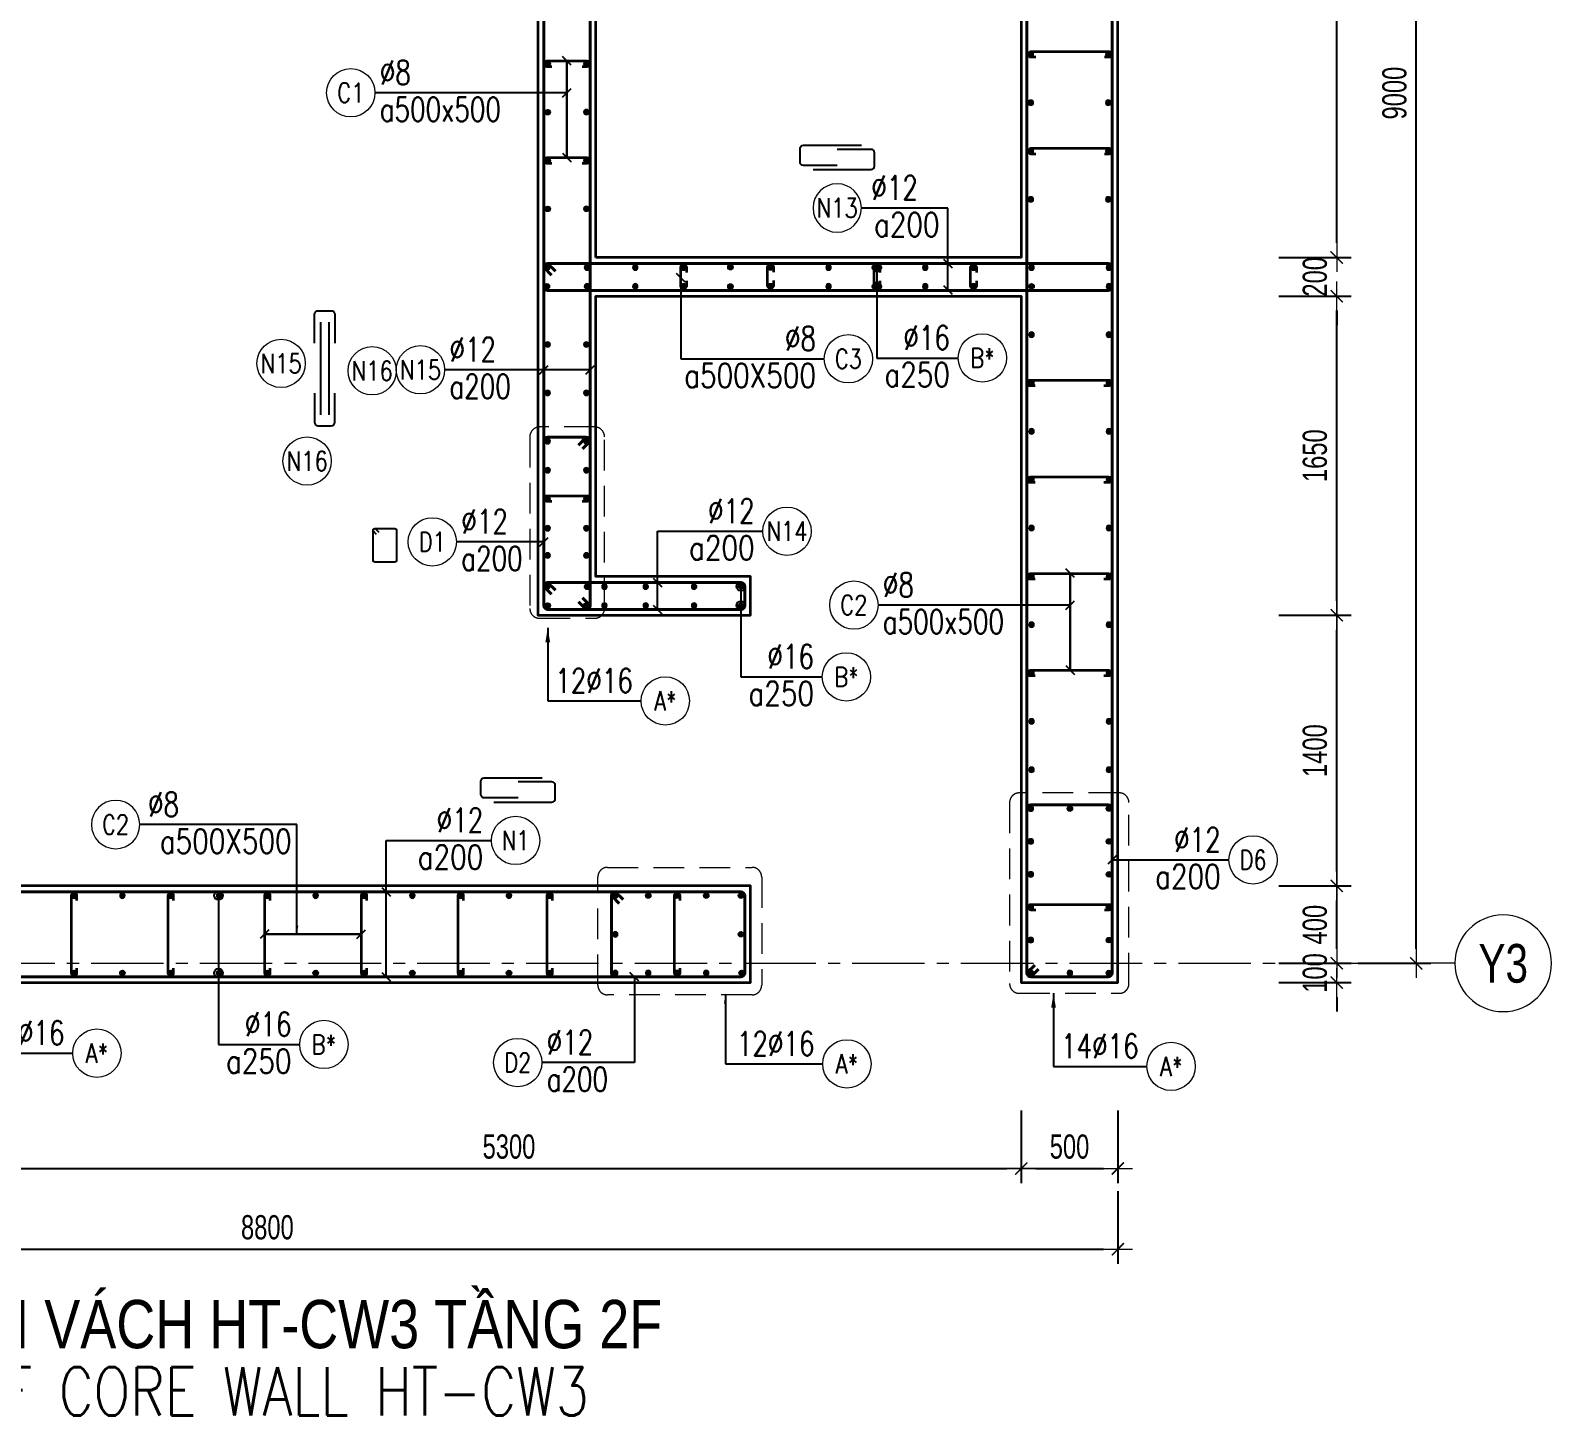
# Model space of a CAD drawing. Header units: millimetres. Extents: x 738475 to 1279438, y -34239 to 156422.
# Drawn here: x 1070446 to 1078316, y 85817 to 92980 of the extents above; entities that cross this region are included whole.
import ezdxf
from ezdxf.enums import TextEntityAlignment as Align

# ---------------------------------------------------------------- set-up
doc = ezdxf.new("R2010")
doc.units = ezdxf.units.MM
doc.header["$MEASUREMENT"] = 0
for name, pattern in [('HIDDEN', [9.525, 6.35, -3.175]), ('HIDDEN2', [4.7625, 3.175, -1.5875]), ('HT_Dim Grid$0$CENTER2', [1.125, 0.75, -0.125, 0.125, -0.125]), ('HT_Grid$0$CENTER2', [1.125, 0.75, -0.125, 0.125, -0.125])]:
    doc.linetypes.add(name, pattern=pattern)
doc.layers.get('0').update_dxf_attribs({"lineweight": 20})
doc.layers.get('Defpoints').update_dxf_attribs({"color": 151, "lineweight": 9})
for name, color, linetype in [('Hidden', 9, 'HIDDEN'), ('Leader', 6, 'Continuous'), ('Ligature', 1, 'Continuous')]:
    doc.layers.add(name, color=color, linetype=linetype)
for name, color, linetype, lineweight in [('HT_Dim Grid$0$NDC_S_AXIS', 5, 'HT_Dim Grid$0$CENTER2', 13), ('HT_Dim Grid$0$NDC_S_SYMBOL', 1, 'Continuous', 15), ('HT_Dim Grid$0$NDC_S_TEXT SYMBOL', 7, 'Continuous', 20), ('HT_Grid$0$NDC_S_AXIS', 5, 'HT_Grid$0$CENTER2', 13), ('KC-LEADER', 153, 'Continuous', 18), ('KC-THEP', 6, 'Continuous', 40), ('NDC_S_ANNO', 7, 'Continuous', 20), ('NDC_S_DIM', 1, 'Continuous', 15), ('NDC_S_ENG TITLE', 3, 'Continuous', 20), ('NDC_S_HIDDEN', 8, 'HIDDEN2', 13), ('NDC_S_LEADER', 1, 'Continuous', 15), ('NDC_S_REBAR', 4, 'Continuous', 35), ('NDC_S_STIRRUP', 4, 'Continuous', 40), ('NDC_S_TEXT SYMBOL', 7, 'Continuous', 20), ('NDC_S_VN TEXT', 7, 'Continuous', 20), ('NDC_S_VN TITLE', 6, 'Continuous', 35), ('NDC_S_WALL', 6, 'Continuous', 35), ('OF_Core wall_1.2(B1-19F)$0$NDC_S_WALL', 6, 'Continuous', 35)]:
    doc.layers.add(name, color=color, linetype=linetype, lineweight=lineweight)
doc.styles.add('HT_Dim Grid$0$NDC_ANNO', font='', dxfattribs={"width": 0.8})
doc.styles.add('NDC_ANNO', font='', dxfattribs={"width": 0.8})
doc.styles.add('NDC_DIM', font='', dxfattribs={"width": 0.75})
doc.styles.add('NDC_EN TXT', font='romans.shx', dxfattribs={"width": 0.8})
doc.styles.add('NDC_VIE TXT', font='arial.ttf', dxfattribs={"width": 0.8})
doc.styles.get('HT_Dim Grid$0$NDC_ANNO').set_extended_font_data('Dotum')
doc.styles.get('NDC_ANNO').set_extended_font_data('Dotum')
doc.styles.get('NDC_DIM').set_extended_font_data('Dotum')
doc.dimstyles.new('NDC_dim_30', dxfattribs={"dimscale": 30, "dimtxt": 2.5, "dimasz": 1.5, "dimexe": 1.5, "dimexo": 2.5, "dimgap": 1, "dimtad": 1, "dimdec": 0, "dimzin": 0, "dimdsep": 46, "dimtxsty": 'NDC_DIM', "dimblk": 'DIMMARK', "dimcen": 0.09, "dimdle": 1.2, "dimclrd": 1, "dimclre": 1, "dimclrt": 3, "dimadec": 0, "dimazin": 0, "dimtfac": 1, "dimtdec": 0, "dimtix": 1, "dimtofl": 0, "dimtmove": 0, "dimatfit": 3, "dimfxl": 6, "dimfxlon": 1, "dimtolj": 1, "dimtzin": 0, "dimarcsym": 0})
doc.dimstyles.new('NDC_dim_50', dxfattribs={"dimscale": 50, "dimtxt": 2.5, "dimasz": 1.5, "dimexe": 1.5, "dimexo": 2.5, "dimgap": 1, "dimtad": 1, "dimdec": 0, "dimzin": 0, "dimdsep": 46, "dimtxsty": 'NDC_DIM', "dimblk": 'DIMMARK', "dimcen": 0.09, "dimdle": 1.2, "dimclrd": 1, "dimclre": 1, "dimclrt": 3, "dimadec": 0, "dimazin": 0, "dimtfac": 1, "dimtdec": 0, "dimtix": 1, "dimtofl": 0, "dimtmove": 0, "dimatfit": 3, "dimfxl": 6, "dimfxlon": 1, "dimtolj": 1, "dimtzin": 0, "dimarcsym": 0})

# ---------------------------------------------------------------- blocks, each defined once
blk = doc.blocks.new('THEP')
at = {"layer": 'KC-LEADER', "color": 6}
blk.add_circle((0, 0), 14, dxfattribs=at)
at = {"layer": 'KC-THEP'}
for p, q in [((-14, 0), (14, 0)), ((9.9, 9.9), (-9.9, -9.9)), ((-9.9, 9.9), (9.9, -9.9)), ((0, 14), (0, -14))]:
    blk.add_line(p, q, dxfattribs=at)
blk = doc.blocks.new('DIMMARK')
at = {"layer": 'NDC_S_DIM', "color": 1}
blk.add_line((-1.5, 0), (1, 0), dxfattribs=at)
at = {"layer": 'NDC_S_DIM', "color": 2, "const_width": 0.1}
blk.add_lwpolyline([(-0.42, -0.42), (0.42, 0.42)], dxfattribs=at)
blk = doc.blocks.new('*U10')
blk.add_circle((2.5, 0), 2.5)
at = {"layer": 'NDC_S_VN TEXT', "color": 3, "style": 'NDC_EN TXT'}
for tag, width, p in [('DK2', 0.75, (-0.85, 0.85)), ('KC2', 0.8, (-0.85, -2.97))]:
    blk.add_attdef(tag, text='', height=2.5, dxfattribs=dict(at, width=width)).set_placement(p, align=Align.RIGHT)
at = {"layer": 'NDC_S_VN TEXT', "color": 7, "style": 'NDC_EN TXT', "width": 0.8}
blk.add_attdef('SH3', text='', height=2, dxfattribs=at).set_placement((2.5, 0), align=Align.MIDDLE)
blk = doc.blocks.new('*U9')
blk.add_circle((2.5, 0), 2.5)
at = {"layer": 'NDC_S_VN TEXT', "color": 3, "style": 'NDC_EN TXT', "width": 0.75}
blk.add_attdef('DK2', text='', height=2.5, dxfattribs=at).set_placement((-0.85, 0.85), align=Align.RIGHT)
at = {"layer": 'NDC_S_VN TEXT', "color": 7, "style": 'NDC_EN TXT', "width": 0.8}
blk.add_attdef('SH3', text='', height=2, dxfattribs=at).set_placement((2.5, 0), align=Align.MIDDLE)
blk = doc.blocks.new('*U11')
blk.add_circle((-2.5, 0), 2.5)
at = {"layer": 'NDC_S_VN TEXT', "color": 3, "style": 'NDC_EN TXT', "width": 0.75}
for tag, p in [('DK1', (0.5, 0.85)), ('KC1', (0.5, -2.97))]:
    blk.add_attdef(tag, p, '', height=2.5, dxfattribs=at)
at = {"layer": 'NDC_S_VN TEXT', "color": 7, "style": 'NDC_EN TXT', "width": 0.8}
blk.add_attdef('SH2', text='', height=2, dxfattribs=at).set_placement((-2.5, 0), align=Align.MIDDLE)
blk = doc.blocks.new('A$C72321851')
at = {"layer": 'Ligature'}
for points in [[(-60.9, -129.3), (-60.9, 170.9, -0.414214), (-43.3, 188.5), (25.8, 188.5, -0.414214), (43.4, 170.9), (43.4, -4.3)], [(-39.7, -4.3), (-39.7, -179.5, 0.414214), (-22.1, -197.1), (47, -197.1, 0.414214), (64.6, -179.5), (64.6, 120.7)]]:
    blk.add_lwpolyline(points, format="xyb", dxfattribs=at)
blk = doc.blocks.new('*U12')
blk.add_circle((-2.5, 0), 2.5)
at = {"layer": 'NDC_S_VN TEXT', "color": 3, "style": 'NDC_EN TXT', "width": 0.75}
for tag, p in [('DK1', (0.5, 0.85)), ('KC1', (0.5, -2.97))]:
    blk.add_attdef(tag, p, '', height=2.5, dxfattribs=at)
at = {"layer": 'NDC_S_VN TEXT', "color": 7, "style": 'NDC_EN TXT', "width": 0.8}
blk.add_attdef('SH2', text='', height=2, dxfattribs=at).set_placement((-2.5, 0), align=Align.MIDDLE)
blk = doc.blocks.new('A$C7BC65A55')
at = {"layer": 'Ligature'}
for p, q in [((-15.2, 372, 0), (-15.2, 38.5, 0)), ((15.2, 372, 0), (15.2, 38.5, 0))]:
    blk.add_line(p, q, dxfattribs=at)
for points in [[(-36.2, 296.5), (-36.2, 400.9, -0.414214), (-24, 413.1), (24, 413.1, -0.414214), (36.2, 400.9), (36.2, 296.5)], [(-36.2, 116.5), (-36.2, 12.2, 0.414214), (-24, 0), (24, 0, 0.414214), (36.2, 12.2), (36.2, 116.5)]]:
    blk.add_lwpolyline(points, format="xyb", dxfattribs=at)
blk = doc.blocks.new('*D1244')
at = {"layer": 'Defpoints', "color": 0, "ltscale": 200, "transparency": 16777216}
for p in [(1070271.7, 88976.9), (1075571.7, 88976.9), (1075571.7, 87094.7)]:
    blk.add_point(p, dxfattribs=at)
at = {"layer": 'NDC_S_DIM', "color": 1, "lineweight": -2, "ltscale": 200, "transparency": 16777216}
for p, q in [((1070271.7, 87394.7), (1070271.7, 87019.7)), ((1075571.7, 87394.7), (1075571.7, 87019.7)), ((1070346.7, 87094.7), (1075496.7, 87094.7))]:
    blk.add_line(p, q, dxfattribs=at)
at = {"layer": 'NDC_S_DIM', "color": 1, "lineweight": -2, "ltscale": 200, "transparency": 16777216, "xscale": 75, "yscale": 75, "zscale": 75, "rotation": 180}
blk.add_blockref('DIMMARK', (1070271.7, 87094.7), dxfattribs=at)
at = {"layer": 'NDC_S_DIM', "color": 1, "lineweight": -2, "ltscale": 200, "transparency": 16777216, "xscale": 75, "yscale": 75, "zscale": 75}
blk.add_blockref('DIMMARK', (1075571.7, 87094.7), dxfattribs=at)
at = {"layer": 'NDC_S_DIM', "color": 3, "ltscale": 200, "transparency": 16777216, "insert": (1072921.7, 87207.3), "char_height": 125, "attachment_point": 5, "style": 'NDC_DIM'}
blk.add_mtext('\\A1;5300', dxfattribs=at)
blk = doc.blocks.new('*D1262')
at = {"layer": 'Defpoints', "color": 0, "ltscale": 200, "transparency": 16777216}
for p in [(1076043.9, 88555.8), (1077204, 88555.8), (1076129.1, 88155.8)]:
    blk.add_point(p, dxfattribs=at)
at = {"layer": 'NDC_S_DIM', "color": 1, "lineweight": -2, "ltscale": 200, "transparency": 16777216}
for p, q in [((1076904, 88555.8), (1077279, 88555.8)), ((1077204, 88230.8), (1077204, 88480.8)), ((1076904, 88155.8), (1077279, 88155.8))]:
    blk.add_line(p, q, dxfattribs=at)
at = {"layer": 'NDC_S_DIM', "color": 1, "lineweight": -2, "ltscale": 200, "transparency": 16777216, "xscale": 75, "yscale": 75, "zscale": 75}
for p, rotation in [((1077204, 88555.8), 90), ((1077204, 88155.8), 270)]:
    blk.add_blockref('DIMMARK', p, dxfattribs=dict(at, rotation=rotation))
at = {"layer": 'NDC_S_DIM', "color": 3, "ltscale": 200, "transparency": 16777216, "insert": (1077091.4, 88355.8), "char_height": 125, "attachment_point": 5, "rotation": 90, "style": 'NDC_DIM'}
blk.add_mtext('\\A1;400', dxfattribs=at)
blk = doc.blocks.new('*D1263')
at = {"layer": 'Defpoints', "color": 0, "ltscale": 200, "transparency": 16777216}
for p in [(1076071.7, 89955.8), (1077204, 89955.8), (1076043.9, 88555.8)]:
    blk.add_point(p, dxfattribs=at)
at = {"layer": 'NDC_S_DIM', "color": 1, "lineweight": -2, "ltscale": 200, "transparency": 16777216}
for p, q in [((1076904, 89955.8), (1077279, 89955.8)), ((1077204, 88630.8), (1077204, 89880.8)), ((1076904, 88555.8), (1077279, 88555.8))]:
    blk.add_line(p, q, dxfattribs=at)
at = {"layer": 'NDC_S_DIM', "color": 1, "lineweight": -2, "ltscale": 200, "transparency": 16777216, "xscale": 75, "yscale": 75, "zscale": 75}
for p, rotation in [((1077204, 89955.8), 90), ((1077204, 88555.8), 270)]:
    blk.add_blockref('DIMMARK', p, dxfattribs=dict(at, rotation=rotation))
at = {"layer": 'NDC_S_DIM', "color": 3, "ltscale": 200, "transparency": 16777216, "insert": (1077091.4, 89255.8), "char_height": 125, "attachment_point": 5, "rotation": 90, "style": 'NDC_DIM'}
blk.add_mtext('\\A1;1400', dxfattribs=at)
blk = doc.blocks.new('*D1264')
at = {"layer": 'Defpoints', "color": 0, "ltscale": 200, "transparency": 16777216}
for p in [(1075571.7, 91605.8), (1077204, 91605.8), (1076071.7, 89955.8)]:
    blk.add_point(p, dxfattribs=at)
at = {"layer": 'NDC_S_DIM', "color": 1, "lineweight": -2, "ltscale": 200, "transparency": 16777216}
for p, q in [((1076904, 91605.8), (1077279, 91605.8)), ((1077204, 90030.8), (1077204, 91530.8)), ((1076904, 89955.8), (1077279, 89955.8))]:
    blk.add_line(p, q, dxfattribs=at)
at = {"layer": 'NDC_S_DIM', "color": 1, "lineweight": -2, "ltscale": 200, "transparency": 16777216, "xscale": 75, "yscale": 75, "zscale": 75}
for p, rotation in [((1077204, 91605.8), 90), ((1077204, 89955.8), 270)]:
    blk.add_blockref('DIMMARK', p, dxfattribs=dict(at, rotation=rotation))
at = {"layer": 'NDC_S_DIM', "color": 3, "ltscale": 200, "transparency": 16777216, "insert": (1077091.4, 90780.8), "char_height": 125, "attachment_point": 5, "rotation": 90, "style": 'NDC_DIM'}
blk.add_mtext('\\A1;1650', dxfattribs=at)
blk = doc.blocks.new('*D1265')
at = {"layer": 'Defpoints', "color": 0, "ltscale": 200, "transparency": 16777216}
for p in [(1075571.7, 91805.8), (1077204, 91805.8), (1075571.7, 91605.8)]:
    blk.add_point(p, dxfattribs=at)
at = {"layer": 'NDC_S_DIM', "color": 1, "lineweight": -2, "ltscale": 200, "transparency": 16777216}
for p, q in [((1077204, 91880.8), (1077204, 91955.8)), ((1076904, 91805.8), (1077279, 91805.8)), ((1076904, 91605.8), (1077279, 91605.8)), ((1077204, 91530.8), (1077204, 91455.8))]:
    blk.add_line(p, q, dxfattribs=at)
at = {"layer": 'NDC_S_DIM', "color": 1, "lineweight": -2, "ltscale": 200, "transparency": 16777216, "xscale": 75, "yscale": 75, "zscale": 75}
for p, rotation in [((1077204, 91805.8), 270), ((1077204, 91605.8), 90)]:
    blk.add_blockref('DIMMARK', p, dxfattribs=dict(at, rotation=rotation))
at = {"layer": 'NDC_S_DIM', "color": 3, "ltscale": 200, "transparency": 16777216, "insert": (1077091.4, 91705.8), "char_height": 125, "attachment_point": 5, "rotation": 90, "style": 'NDC_DIM'}
blk.add_mtext('\\A1;200', dxfattribs=at)
blk = doc.blocks.new('*D1266')
at = {"layer": 'Defpoints', "color": 0, "ltscale": 200, "transparency": 16777216}
for p in [(1075571.7, 96755.8), (1077204, 96755.8), (1075571.7, 91805.8)]:
    blk.add_point(p, dxfattribs=at)
at = {"layer": 'NDC_S_DIM', "color": 1, "lineweight": -2, "ltscale": 200, "transparency": 16777216}
for p, q in [((1076904, 96755.8), (1077279, 96755.8)), ((1077204, 91880.8), (1077204, 96680.8)), ((1076904, 91805.8), (1077279, 91805.8))]:
    blk.add_line(p, q, dxfattribs=at)
at = {"layer": 'NDC_S_DIM', "color": 1, "lineweight": -2, "ltscale": 200, "transparency": 16777216, "xscale": 75, "yscale": 75, "zscale": 75}
for p, rotation in [((1077204, 96755.8), 90), ((1077204, 91805.8), 270)]:
    blk.add_blockref('DIMMARK', p, dxfattribs=dict(at, rotation=rotation))
at = {"layer": 'NDC_S_DIM', "color": 3, "ltscale": 200, "transparency": 16777216, "insert": (1077091.4, 94280.8), "char_height": 125, "attachment_point": 5, "rotation": 90, "style": 'NDC_DIM'}
blk.add_mtext('\\A1;4950', dxfattribs=at)
blk = doc.blocks.new('*D1268')
at = {"layer": 'Defpoints', "color": 0, "ltscale": 200, "transparency": 16777216}
for p in [(1076865.1, 97155.8), (1077615.7, 97155.8), (1076865.1, 88155.8)]:
    blk.add_point(p, dxfattribs=at)
at = {"layer": 'NDC_S_DIM', "color": 1, "lineweight": -2, "ltscale": 200, "transparency": 16777216}
for p, q in [((1077315.7, 97155.8), (1077690.7, 97155.8)), ((1077615.7, 88230.8), (1077615.7, 97080.8)), ((1077315.7, 88155.8), (1077690.7, 88155.8))]:
    blk.add_line(p, q, dxfattribs=at)
at = {"layer": 'NDC_S_DIM', "color": 1, "lineweight": -2, "ltscale": 200, "transparency": 16777216, "xscale": 75, "yscale": 75, "zscale": 75}
for p, rotation in [((1077615.7, 97155.8), 90), ((1077615.7, 88155.8), 270)]:
    blk.add_blockref('DIMMARK', p, dxfattribs=dict(at, rotation=rotation))
at = {"layer": 'NDC_S_DIM', "color": 3, "ltscale": 200, "transparency": 16777216, "insert": (1077503.1, 92655.8), "char_height": 125, "attachment_point": 5, "rotation": 90, "style": 'NDC_DIM'}
blk.add_mtext('\\A1;9000', dxfattribs=at)
blk = doc.blocks.new('*U20')
at = {"layer": 'HT_Dim Grid$0$NDC_S_SYMBOL'}
blk.add_line((5, 0), (9, 0), dxfattribs=at)
blk.add_circle((0, 0), 5, dxfattribs=at)
at = {"layer": 'HT_Dim Grid$0$NDC_S_TEXT SYMBOL', "color": 7, "style": 'HT_Dim Grid$0$NDC_ANNO', "width": 0.8}
blk.add_attdef('GRID', text='', height=4, rotation=270, dxfattribs=at).set_placement((0, 0), align=Align.MIDDLE)
blk = doc.blocks.new('*D1270')
at = {"layer": 'Defpoints', "color": 0, "ltscale": 200, "transparency": 16777216}
for p in [(1076129.1, 88155.8), (1076071.7, 88055.8), (1077204, 88055.8)]:
    blk.add_point(p, dxfattribs=at)
at = {"layer": 'NDC_S_DIM', "color": 1, "lineweight": -2, "ltscale": 200, "transparency": 16777216}
for p, q in [((1077204, 88230.8), (1077204, 88305.8)), ((1076904, 88155.8), (1077279, 88155.8)), ((1076904, 88055.8), (1077279, 88055.8)), ((1077204, 87980.8), (1077204, 87905.8))]:
    blk.add_line(p, q, dxfattribs=at)
at = {"layer": 'NDC_S_DIM', "color": 1, "lineweight": -2, "ltscale": 200, "transparency": 16777216, "xscale": 75, "yscale": 75, "zscale": 75}
for p, rotation in [((1077204, 88155.8), 270), ((1077204, 88055.8), 90)]:
    blk.add_blockref('DIMMARK', p, dxfattribs=dict(at, rotation=rotation))
at = {"layer": 'NDC_S_DIM', "color": 3, "ltscale": 200, "transparency": 16777216, "insert": (1077091.4, 88105.8), "char_height": 125, "attachment_point": 5, "rotation": 90, "style": 'NDC_DIM'}
blk.add_mtext('\\A1;100', dxfattribs=at)
blk = doc.blocks.new('*D1277')
at = {"layer": 'Defpoints', "color": 0, "ltscale": 200, "transparency": 16777216}
for p in [(1076071.7, 88434.6), (1067271.7, 87935.1), (1076071.7, 86677.5)]:
    blk.add_point(p, dxfattribs=at)
at = {"layer": 'NDC_S_DIM', "color": 1, "lineweight": -2, "ltscale": 200, "transparency": 16777216}
for p, q in [((1067271.7, 86977.5), (1067271.7, 86602.5)), ((1076071.7, 86977.5), (1076071.7, 86602.5)), ((1067346.7, 86677.5), (1075996.7, 86677.5))]:
    blk.add_line(p, q, dxfattribs=at)
at = {"layer": 'NDC_S_DIM', "color": 1, "lineweight": -2, "ltscale": 200, "transparency": 16777216, "xscale": 75, "yscale": 75, "zscale": 75, "rotation": 180}
blk.add_blockref('DIMMARK', (1067271.7, 86677.5), dxfattribs=at)
at = {"layer": 'NDC_S_DIM', "color": 1, "lineweight": -2, "ltscale": 200, "transparency": 16777216, "xscale": 75, "yscale": 75, "zscale": 75}
blk.add_blockref('DIMMARK', (1076071.7, 86677.5), dxfattribs=at)
at = {"layer": 'NDC_S_DIM', "color": 3, "ltscale": 200, "transparency": 16777216, "insert": (1071671.7, 86790.1), "char_height": 125, "attachment_point": 5, "style": 'NDC_DIM'}
blk.add_mtext('\\A1;8800', dxfattribs=at)
blk = doc.blocks.new('Drawing name_symbol')
at = {"layer": 'NDC_S_ENG TITLE', "style": 'NDC_EN TXT', "width": 0.8}
blk.add_attdef('SECTDET1', text='', height=5, dxfattribs=at).set_placement((0, 1.01), align=Align.CENTER)
at = {"layer": 'NDC_S_TEXT SYMBOL', "lineweight": 25, "style": 'NDC_ANNO', "width": 0.8}
blk.add_attdef('SSCALE', text='', height=2.5, dxfattribs=at).set_placement((0, -4), align=Align.CENTER)
at = {"layer": 'NDC_S_VN TITLE', "style": 'NDC_VIE TXT', "width": 0.8}
blk.add_attdef('SECTDET2', text='', height=5, dxfattribs=at).set_placement((0, 7.97), align=Align.CENTER)
blk = doc.blocks.new('*D1278')
at = {"layer": 'Defpoints', "color": 0, "ltscale": 200, "transparency": 16777216}
for p in [(1075571.7, 88976.9), (1076071.7, 88055.8), (1076071.7, 87094.7)]:
    blk.add_point(p, dxfattribs=at)
at = {"layer": 'NDC_S_DIM', "color": 1, "lineweight": -2, "ltscale": 200, "transparency": 16777216}
for p, q in [((1075571.7, 87394.7), (1075571.7, 87019.7)), ((1076071.7, 87394.7), (1076071.7, 87019.7)), ((1075646.7, 87094.7), (1075996.7, 87094.7))]:
    blk.add_line(p, q, dxfattribs=at)
at = {"layer": 'NDC_S_DIM', "color": 1, "lineweight": -2, "ltscale": 200, "transparency": 16777216, "xscale": 75, "yscale": 75, "zscale": 75, "rotation": 180}
blk.add_blockref('DIMMARK', (1075571.7, 87094.7), dxfattribs=at)
at = {"layer": 'NDC_S_DIM', "color": 1, "lineweight": -2, "ltscale": 200, "transparency": 16777216, "xscale": 75, "yscale": 75, "zscale": 75}
blk.add_blockref('DIMMARK', (1076071.7, 87094.7), dxfattribs=at)
at = {"layer": 'NDC_S_DIM', "color": 3, "ltscale": 200, "transparency": 16777216, "insert": (1075821.7, 87207.3), "char_height": 125, "attachment_point": 5, "style": 'NDC_DIM'}
blk.add_mtext('\\A1;500', dxfattribs=at)
blk = doc.blocks.new('*U61')
at = {"layer": 'KC-THEP', "xscale": -1, "rotation": 170.331435563619}
for p in [(-200, 0), (200, 0)]:
    blk.add_blockref('THEP', p, dxfattribs=at)
blk = doc.blocks.new('*U62')
at = {"layer": 'OF_Core wall_1.2(B1-19F)$0$NDC_S_WALL', "color": 0, "linetype": 'ByBlock', "lineweight": -2, "transparency": 16777216}
for p in [(0, 0), (0, -250), (0, -500), (0, -750), (0, -1000), (0, -1250), (0, -1500), (0, -1750), (0, -2000), (0, -2250)]:
    blk.add_blockref('*U61', p, dxfattribs=at)
blk = doc.blocks.new('*U63')
at = {"layer": 'NDC_S_REBAR'}
blk.add_lwpolyline([(-177.7, -15), (-202.7, -15, -1), (-202.7, 15), (202.7, 15, -1), (202.7, -15), (177.7, -15)], format="xyb", dxfattribs=at)
blk = doc.blocks.new('*U64')
at = {"layer": 'OF_Core wall_1.2(B1-19F)$0$NDC_S_WALL', "color": 0, "linetype": 'ByBlock', "lineweight": -2, "transparency": 16777216}
for p in [(0, 0), (0, -500), (0, -1000), (0, -1500)]:
    blk.add_blockref('*U63', p, dxfattribs=at)

msp = doc.modelspace()

# ---------------------------------------------------------------- linework, layer by layer
for centre in [(1071742.946, 91258.102), (1072213.915, 91219.942), (1071877.394, 90753.099)]:
    msp.add_circle(centre, 125)
at = {"layer": 'HT_Grid$0$NDC_S_AXIS', "ltscale": 500}
msp.add_line((1062322.297, 88155.785), (1077615.672, 88155.785), dxfattribs=at)
at = {"layer": 'Ligature'}
msp.add_lwpolyline([(1072237.159, 90374.108), (1072221.193, 90390.074, -0.66817864), (1072226.967, 90404.012), (1072331.595, 90404.012, -0.41421356), (1072339.76, 90395.847), (1072339.76, 90238.74, -0.41421356), (1072331.595, 90230.575), (1072226.967, 90230.575, -0.41421356), (1072218.802, 90238.74), (1072218.802, 90395.847, -0.66817864), (1072232.74, 90401.621), (1072248.706, 90385.655)], format="xyb", dxfattribs=at)
at = {"layer": 'NDC_S_HIDDEN', "ltscale": 50}
for points in [[(1073079.788, 89940.211), (1073365.858, 89940.211, 0.41421356), (1073415.858, 89990.211), (1073415.858, 90879.174, 0.41421356), (1073365.858, 90929.174), (1073079.788, 90929.174, 0.41421356), (1073029.788, 90879.174), (1073029.788, 89990.211, 0.41421356)], [(1076079.074, 89037.058), (1075561.734, 89037.058, 0.41421356), (1075511.734, 88987.058), (1075511.734, 88050.582, 0.41421356), (1075561.734, 88000.582), (1076079.074, 88000.582, 0.41421356), (1076129.074, 88050.582), (1076129.074, 88987.058, 0.41421356)], [(1074179.074, 87992.698), (1073431.384, 87992.698, -0.41421356), (1073381.384, 88042.698), (1073381.384, 88602.019, -0.41421356), (1073431.384, 88652.019), (1074179.074, 88652.019, -0.41421356), (1074229.074, 88602.019), (1074229.074, 88042.698, -0.41421356)]]:
    msp.add_lwpolyline(points, format="xyb", close=True, dxfattribs=at)
at = {"layer": 'NDC_S_REBAR'}
for points in [[(1075646.673, 92840.785), (1075621.673, 92840.785, -1), (1075621.673, 92870.785), (1076027.141, 92870.785, -1), (1076027.141, 92840.785), (1076002.141, 92840.785)], [(1073143.238, 92792.031), (1073118.238, 92792.031, -1), (1073118.238, 92822.031), (1073325.263, 92822.031, -1), (1073325.263, 92792.031), (1073300.263, 92792.031)], [(1073143.238, 92292.031), (1073118.238, 92292.031, -1), (1073118.238, 92322.031), (1073325.263, 92322.031, -1), (1073325.263, 92292.031), (1073300.263, 92292.031)], [(1075646.673, 92340.785), (1075621.673, 92340.785, -1), (1075621.673, 92370.785), (1076027.141, 92370.785, -1), (1076027.141, 92340.785), (1076002.141, 92340.785)], [(1073840.185, 91684.53), (1073840.185, 91659.53, -1), (1073810.185, 91659.53), (1073810.185, 91753.937, -1), (1073840.185, 91753.937), (1073840.185, 91728.937)], [(1074289.595, 91685.937), (1074289.595, 91660.937, -1), (1074259.595, 91660.937), (1074259.595, 91755.344, -1), (1074289.595, 91755.344), (1074289.595, 91730.344)], [(1074840.185, 91684.53), (1074840.185, 91659.53, -1), (1074810.185, 91659.53), (1074810.185, 91753.937, -1), (1074840.185, 91753.937), (1074840.185, 91728.937)], [(1075340.185, 91684.53), (1075340.185, 91659.53, -1), (1075310.185, 91659.53), (1075310.185, 91753.937, -1), (1075340.185, 91753.937), (1075340.185, 91728.937)], [(1073143.21, 90543.886), (1073118.21, 90543.886, -1), (1073118.21, 90573.886), (1073325.234, 90573.886, -1), (1073325.234, 90543.886), (1073300.234, 90543.886)], [(1070686.783, 88480.785), (1070686.783, 88505.785, 1), (1070656.783, 88505.785), (1070656.783, 88105.785, 1), (1070686.783, 88105.785), (1070686.783, 88130.785)], [(1071186.783, 88480.785), (1071186.783, 88505.785, 1), (1071156.783, 88505.785), (1071156.783, 88105.785, 1), (1071186.783, 88105.785), (1071186.783, 88130.785)], [(1071686.783, 88480.785), (1071686.783, 88505.785, 1), (1071656.783, 88505.785), (1071656.783, 88105.785, 1), (1071686.783, 88105.785), (1071686.783, 88130.785)], [(1072186.783, 88480.785), (1072186.783, 88505.785, 1), (1072156.783, 88505.785), (1072156.783, 88105.785, 1), (1072186.783, 88105.785), (1072186.783, 88130.785)], [(1072686.783, 88480.785), (1072686.783, 88505.785, 1), (1072656.783, 88505.785), (1072656.783, 88105.785, 1), (1072686.783, 88105.785), (1072686.783, 88130.785)], [(1073147.336, 88480.785), (1073147.336, 88505.785, 1), (1073117.336, 88505.785), (1073117.336, 88105.785, 1), (1073147.336, 88105.785), (1073147.336, 88130.785)], [(1073806.934, 88480.785), (1073806.934, 88505.785, 1), (1073776.934, 88505.785), (1073776.934, 88105.785, 1), (1073806.934, 88105.785), (1073806.934, 88130.785)], [(1075646.673, 88430.785), (1075621.673, 88430.785, -1), (1075621.673, 88460.785), (1076027.141, 88460.785, -1), (1076027.141, 88430.785), (1076002.141, 88430.785)]]:
    msp.add_lwpolyline(points, format="xyb", dxfattribs=at)
at = {"layer": 'NDC_S_STIRRUP'}
for points in [[(1073301.673, 90045.783), (1073341.673, 90005.783, -0.41421356), (1073321.673, 89985.783), (1073121.673, 89985.783, -0.41421356), (1073101.673, 90005.783), (1073101.673, 97205.785, -0.41421356), (1073121.673, 97225.785), (1073321.673, 97225.785, -0.41421356), (1073341.673, 97205.785), (1073341.673, 90005.783, -0.41421356), (1073321.673, 89985.783), (1073281.673, 90025.783)], [(1075641.673, 97165.785), (1075601.673, 97205.785, -0.41421356), (1075621.673, 97225.785), (1076021.673, 97225.785, -0.41421356), (1076041.673, 97205.785), (1076041.673, 88105.785, -0.41421356), (1076021.673, 88085.785), (1075621.673, 88085.785, -0.41421356), (1075601.673, 88105.785), (1075601.673, 97205.785, -0.41421356), (1075621.673, 97225.785), (1075661.673, 97185.785)], [(1073141.673, 91714.869), (1073101.673, 91754.869, -0.41421356), (1073121.673, 91774.869), (1076021.673, 91774.869, -0.41421356), (1076041.673, 91754.869), (1076041.673, 91655.785, -0.41421356), (1076021.673, 91635.785), (1073121.673, 91635.785, -0.41421356), (1073101.673, 91655.785), (1073101.673, 91754.869, -0.41421356), (1073121.673, 91774.869), (1073161.673, 91734.869)], [(1073301.783, 90815.785), (1073341.783, 90855.785, 0.41421356), (1073321.783, 90875.785), (1073121.783, 90875.785, 0.41421356), (1073101.783, 90855.785), (1073101.673, 90005.783, 0.41421356), (1073121.673, 89985.783), (1073321.673, 89985.783, 0.41421356), (1073341.673, 90005.783), (1073341.783, 90855.785, 0.41421356), (1073321.783, 90875.785), (1073281.783, 90835.785)], [(1073141.677, 90064.868), (1073101.677, 90104.868, -0.41421356), (1073121.677, 90124.868), (1074121.673, 90124.868, -0.41421356), (1074141.673, 90104.868), (1074141.673, 90005.783, -0.41421356), (1074121.673, 89985.783), (1073121.677, 89985.783, -0.41421356), (1073101.677, 90005.783), (1073101.677, 90104.868, -0.41421356), (1073121.677, 90124.868), (1073161.677, 90084.868)], [(1075641.673, 88145.785), (1075601.673, 88105.785, 0.41421356), (1075621.673, 88085.785), (1076021.673, 88085.785, 0.41421356), (1076041.673, 88105.785), (1076041.673, 88955.602, 0.41421356), (1076021.673, 88975.602), (1075621.673, 88975.602, 0.41421356), (1075601.673, 88955.602), (1075601.673, 88105.785, 0.41421356), (1075621.673, 88085.785), (1075661.673, 88125.785)], [(1069861.632, 88485.785), (1069821.632, 88525.785, 0.41421356), (1069801.632, 88505.785), (1069801.632, 88105.785, 0.41421356), (1069821.632, 88085.785), (1074121.673, 88085.785, 0.41421356), (1074141.673, 88105.785), (1074141.673, 88505.785, 0.41421356), (1074121.673, 88525.785), (1069821.632, 88525.785, 0.41421356), (1069801.632, 88505.785), (1069841.632, 88465.785)], [(1073511.673, 88485.785), (1073471.673, 88525.785, 0.41421356), (1073451.673, 88505.785), (1073451.673, 88105.785, 0.41421356), (1073471.673, 88085.785), (1074121.673, 88085.785, 0.41421356), (1074141.673, 88105.785), (1074141.673, 88505.785, 0.41421356), (1074121.673, 88525.785), (1073471.673, 88525.785, 0.41421356), (1073451.673, 88505.785), (1073491.673, 88465.785)]]:
    msp.add_lwpolyline(points, format="xyb", dxfattribs=at)
at = {"layer": 'NDC_S_WALL'}
for points in [[(1073371.673, 91805.785), (1073371.673, 96755.785), (1074021.673, 96755.785), (1074021.673, 97255.785), (1072171.673, 97255.785), (1072171.673, 96755.785), (1073071.673, 96755.785), (1073071.673, 94705.785), (1070271.673, 94705.785)], [(1070271.673, 94405.785), (1073071.673, 94405.785), (1073071.673, 89955.785), (1074171.673, 89955.785), (1074171.673, 90155.785), (1073371.673, 90155.785), (1073371.673, 91605.785), (1075571.673, 91605.785), (1075571.673, 88555.785), (1075571.673, 88555.785), (1075571.673, 88055.785), (1076071.673, 88055.785), (1076071.673, 94925.785), (1076071.673, 94925.785), (1076071.673, 95225.785), (1076071.673, 95225.785), (1076071.673, 96755.785), (1076071.673, 96755.785), (1076071.673, 97255.785), (1074821.673, 97255.785), (1074821.673, 96755.785), (1075571.673, 96755.785), (1075571.673, 91805.785), (1073371.673, 91805.785)], [(1069747.843, 88055.785), (1074171.673, 88055.785), (1074171.673, 88555.785), (1073871.673, 88555.785), (1073871.673, 88555.785), (1070271.673, 88555.785)]]:
    msp.add_lwpolyline(points, dxfattribs=at)

# ---------------------------------------------------------------- block references
at = {"layer": 'Hidden', "xscale": 1.44, "yscale": 1.44, "zscale": 1.44}
msp.add_blockref('A$C7BC65A55', (1071968.026, 90935.822, 0.03), dxfattribs=at)
at = {"layer": 'HT_Dim Grid$0$NDC_S_AXIS'}
ref = msp.add_blockref('*U20', (1078065.672, 88155.785), dxfattribs=dict(at, xscale=-50, yscale=50, zscale=50))
ref.add_attrib('GRID', 'Y3', dxfattribs={"layer": 'HT_Dim Grid$0$NDC_S_TEXT SYMBOL', "color": 7, "height": 200, "style": 'HT_Dim Grid$0$NDC_ANNO', "width": 0.8}).set_placement((1078065.672, 88155.785), align=Align.MIDDLE)
at = {"layer": 'KC-THEP', "xscale": -1}
for p, rotation in [((1075621.673, 92855.785), 170.331435563619), ((1076021.673, 92855.785), 170.331435563619), ((1073321.673, 92807.332), 350.3314355636191), ((1073321.673, 92557.332), 350.3314355636191), ((1075621.673, 92605.785), 170.331435563619), ((1076021.673, 92605.785), 170.331435563619), ((1073321.673, 92307.332), 350.3314355636191), ((1075621.673, 92355.785), 170.331435563619), ((1076021.673, 92355.785), 170.331435563619), ((1075621.673, 92105.785), 170.331435563619), ((1076021.673, 92105.785), 170.331435563619), ((1073321.673, 92057.332), 350.3314355636191), ((1073325.185, 91753.937), 170.331435563619), ((1073575.185, 91753.937), 170.331435563619), ((1073825.185, 91753.937), 170.331435563619), ((1074274.595, 91755.344), 170.331435563619), ((1074575.185, 91753.937), 170.331435563619), ((1074825.185, 91753.937), 170.331435563619), ((1075075.185, 91753.937), 170.331435563619), ((1075325.185, 91753.937), 170.331435563619), ((1075625.185, 91753.937), 170.331435563619), ((1076025.185, 91753.937), 170.331435563619), ((1073325.185, 91656.437), 170.331435563619), ((1073575.185, 91656.437), 170.331435563619), ((1073825.185, 91656.437), 170.331435563619), ((1074274.595, 91655.785), 170.331435563619), ((1074575.185, 91656.437), 170.331435563619), ((1074825.185, 91656.437), 170.331435563619), ((1075075.185, 91656.437), 170.331435563619), ((1075325.185, 91656.437), 170.331435563619), ((1076025.185, 91656.437), 170.331435563619), ((1073121.673, 91355.785), 350.3314355640657), ((1073321.673, 91355.785), 350.3314355640657), ((1073121.673, 91105.785), 350.3314355640657), ((1073321.673, 91105.785), 350.3314355640657), ((1073121.673, 90855.785), 350.3314355640657), ((1073321.673, 90855.785), 350.3314355640657), ((1073121.673, 90705.785), 350.3314355640657), ((1073321.673, 90705.785), 350.3314355640657), ((1073121.673, 90555.785), 350.3314355640657), ((1073321.673, 90555.785), 350.3314355640657), ((1073121.673, 90405.785), 350.3314355640657), ((1073121.673, 90405.785), 350.3314355640657), ((1073121.783, 90405.785), 350.3314355636191), ((1073321.673, 90405.785), 350.3314355640657), ((1073321.673, 90405.785), 350.3314355640657), ((1073121.673, 90265.025), 350.3314355640657), ((1073121.673, 90265.025), 350.3314355640657), ((1073121.783, 90265.025), 350.3314355636191), ((1073321.673, 90265.025), 350.3314355640657), ((1073321.673, 90265.025), 350.3314355640657), ((1073325.185, 90103.935), 170.331435563619), ((1073415.572, 90103.46), 170.331435563619), ((1073629.286, 90103.46), 170.331435563619), ((1073879.286, 90103.46), 170.331435563619), ((1073415.572, 90005.96), 170.331435563619), ((1073629.286, 90005.96), 170.331435563619), ((1073879.286, 90005.96), 170.331435563619), ((1075621.673, 88955.785), 170.331435563619), ((1075621.673, 88785.785), 170.331435563619), ((1075621.673, 88615.785), 170.331435563619), ((1070671.783, 88505.785), 350.3314355636191), ((1070921.783, 88505.785), 350.3314355636191), ((1071171.783, 88505.785), 350.3314355636191), ((1071421.783, 88505.785), 350.3314355636191), ((1071671.783, 88505.785), 350.3314355636191), ((1071921.783, 88505.785), 350.3314355636191), ((1072171.783, 88505.785), 350.3314355636191), ((1072421.783, 88505.785), 350.3314355636191), ((1072671.783, 88505.785), 350.3314355636191), ((1072921.783, 88505.785), 350.3314355636191), ((1073132.336, 88505.785), 350.3314355636191), ((1075621.673, 88445.785), 170.331435563619), ((1073471.673, 88305.785), 350.3314355636191), ((1075621.673, 88275.785), 170.331435563619), ((1073471.673, 88105.785), 170.331435563619), ((1073641.934, 88105.785), 170.331435563619), ((1073791.934, 88105.785), 170.331435563619), ((1073941.934, 88105.785), 170.331435563619), ((1075621.673, 88105.785), 170.331435563619), ((1075823.429, 88105.785), 170.331435563619)]:
    msp.add_blockref('THEP', p, dxfattribs=dict(at, rotation=rotation))
at = {"layer": 'KC-THEP'}
for p, rotation in [((1073121.701, 92807.031), 189.6685644363809), ((1073121.701, 92557.031), 189.6685644363809), ((1073121.701, 92307.031), 189.6685644363809), ((1073121.701, 92057.031), 189.6685644363809), ((1073118.16, 91753.937), 189.6685644363809), ((1074067.571, 91755.344), 189.6685644363809), ((1073118.16, 91656.437), 189.6685644363809), ((1074067.571, 91655.785), 189.6685644363809), ((1075625.185, 91656.718), 9.668564436380946), ((1073118.16, 90103.935), 189.6685644363809), ((1074121.673, 90104.868), 189.6685644363809), ((1073121.783, 90005.783), 189.6685644363809), ((1073321.673, 90005.783), 189.6685644368275), ((1073321.673, 90005.783), 189.6685644368275), ((1074121.673, 90005.309), 189.6685644363809), ((1075823.429, 88955.602), 9.668564436380946), ((1076025.185, 88955.785), 9.668564436380946), ((1076025.185, 88785.785), 9.668564436380946), ((1076025.185, 88615.785), 9.668564436380946), ((1073471.673, 88505.785), 9.66856443638095), ((1073641.934, 88505.785), 9.66856443638095), ((1073791.934, 88505.785), 9.66856443638095), ((1073941.934, 88505.785), 9.66856443638095), ((1074121.673, 88505.785), 9.66856443638095), ((1076025.185, 88445.785), 9.668564436380946), ((1074121.673, 88305.785), 9.66856443638095), ((1076025.185, 88275.785), 9.668564436380946), ((1070671.783, 88105.785), 189.6685644363809), ((1070921.783, 88105.785), 189.6685644363809), ((1071171.783, 88105.785), 189.6685644363809), ((1071421.783, 88105.785), 189.6685644363809), ((1071671.783, 88105.785), 189.6685644363809), ((1071921.783, 88105.785), 189.6685644363809), ((1072171.783, 88105.785), 189.6685644363809), ((1072421.783, 88105.785), 189.6685644363809), ((1072671.783, 88105.785), 189.6685644363809), ((1072921.783, 88105.785), 189.6685644363809), ((1073132.336, 88105.785), 189.6685644363809), ((1074125.185, 88105.785), 9.66856443638095), ((1076025.185, 88105.785), 9.668564436380946)]:
    msp.add_blockref('THEP', p, dxfattribs=dict(at, rotation=rotation))
at = {"layer": 'Leader', "xscale": -1, "rotation": 270.0000000000001}
for p in [(1074624.684, 92321.309), (1072972.813, 89050.655)]:
    msp.add_blockref('A$C72321851', p, dxfattribs=at)
at = {"layer": 'NDC_S_ANNO'}
ref = msp.add_blockref('Drawing name_symbol', (1071231.258, 85766.569), dxfattribs=dict(at, xscale=50, yscale=50, zscale=50))
ref.add_attrib('SECTDET1', 'DETAIL OF CORE WALL HT-CW3', dxfattribs={"layer": 'NDC_S_ENG TITLE', "height": 250, "style": 'NDC_EN TXT', "width": 0.8}).set_placement((1071231.258, 85817.132), align=Align.CENTER)
ref.add_attrib('SECTDET2', 'CHI TIẾT LÕI VÁCH HT-CW3 TẦNG 2F', dxfattribs={"layer": 'NDC_S_VN TITLE', "height": 250, "style": 'NDC_VIE TXT', "width": 0.8}).set_placement((1071231.258, 86165.102), align=Align.CENTER)
at = {"layer": 'NDC_S_VN TEXT', "xscale": 50, "yscale": 50, "zscale": 50}
for name, p, values in [('*U12', (1072228.409, 92657.669), {'SH2': 'C1', 'DK1': '%%c8', 'KC1': 'a500x500'}), ('*U10', (1074552.576, 91281.717), {'SH3': 'C3', 'DK2': '%%c8', 'KC2': 'a500X500'}), ('*U10', (1075245.759, 91286.114), {'SH3': 'B*', 'DK2': '%%C16', 'KC2': 'a250'}), ('*U11', (1072588.858, 91225.111), {'SH2': 'N15', 'DK1': '%%C12', 'KC1': 'a200'}), ('*U10', (1074235.066, 90390.146), {'SH3': 'N14', 'DK2': '%%C12', 'KC2': 'a200'}), ('*U11', (1072650.083, 90335.109), {'SH2': 'D1', 'DK1': '%%C12', 'KC1': 'a200'}), ('*U12', (1074831.066, 90008.28), {'SH2': 'C2', 'DK1': '%%c8', 'KC1': 'a500x500'}), ('*U10', (1074542.237, 89636.988), {'SH3': 'B*', 'DK2': '%%C16', 'KC2': 'a250'}), ('*U9', (1073605.457, 89512.5), {'SH3': 'A*', 'DK2': '12%%C16'}), ('*U10', (1072831.163, 88791.063), {'SH3': 'N1', 'DK2': '%%C12', 'KC2': 'a200'}), ('*U10', (1076646.229, 88690.495), {'SH3': 'D6', 'DK2': '%%C12', 'KC2': 'a200'}), ('*U9', (1070664.7, 87691.158), {'SH3': 'A*', 'DK2': '14%%C16'}), ('*U10', (1071839.039, 87736.073), {'SH3': 'B*', 'DK2': '%%C16', 'KC2': 'a250'}), ('*U11', (1073091.843, 87642.574), {'SH2': 'D2', 'DK1': '%%C12', 'KC1': 'a200'}), ('*U9', (1074544.889, 87635.48), {'SH3': 'A*', 'DK2': '12%%C16'}), ('*U9', (1076222.16, 87622.873), {'SH3': 'A*', 'DK2': '14%%C16'})]:
    msp.add_blockref(name, p, dxfattribs=at).add_auto_attribs(values)
at = {"layer": 'NDC_S_VN TEXT'}
ref = msp.add_blockref('*U10', (1074744.694, 92061.717), dxfattribs=dict(at, xscale=-50, yscale=50, zscale=50))
ref.add_attrib('SH3', 'N13', dxfattribs={"color": 7, "height": 100, "style": 'NDC_EN TXT', "width": 0.8}).set_placement((1074619.694, 92061.717), align=Align.MIDDLE)
ref.add_attrib('DK2', '%%C12', dxfattribs={"color": 3, "height": 125, "style": 'NDC_EN TXT', "width": 0.75}).set_placement((1075037.194, 92103.992), align=Align.RIGHT)
ref.add_attrib('KC2', 'a200', dxfattribs={"color": 3, "height": 125, "style": 'NDC_EN TXT', "width": 0.8}).set_placement((1075149.099, 91913.09), align=Align.RIGHT)
ref = msp.add_blockref('*U10', (1071011.759, 88873.127), dxfattribs=dict(at, xscale=-50, yscale=50, zscale=50))
ref.add_attrib('SH3', 'C2', dxfattribs={"color": 7, "height": 100, "style": 'NDC_EN TXT', "width": 0.8}).set_placement((1070886.759, 88873.127), align=Align.MIDDLE)
ref.add_attrib('DK2', '%%c8', dxfattribs={"color": 3, "height": 125, "style": 'NDC_EN TXT', "width": 0.75}).set_placement((1071214.973, 88915.403), align=Align.RIGHT)
ref.add_attrib('KC2', 'a500X500', dxfattribs={"color": 3, "height": 125, "style": 'NDC_EN TXT', "width": 0.8}).set_placement((1071797.116, 88724.5), align=Align.RIGHT)
at = {"layer": 'OF_Core wall_1.2(B1-19F)$0$NDC_S_WALL'}
for name, p in [('*U62', (1075825.185, 91406.718)), ('*U64', (1075821.199, 91156.718))]:
    msp.add_blockref(name, p, dxfattribs=at)

# ---------------------------------------------------------------- texts
at = {"layer": 'NDC_S_VN TEXT', "color": 7, "style": 'NDC_EN TXT', "width": 0.8}
for tag, p in [('N15', (1071742.946, 91258.102)), ('N16', (1072213.915, 91219.942)), ('N16', (1071877.394, 90753.099))]:
    msp.add_attdef(tag, text='3', height=100, dxfattribs=at).set_placement(p, align=Align.MIDDLE)

# ---------------------------------------------------------------- dimensions: what is measured, and where the dimension line sits
at = {"layer": 'NDC_S_DIM', "ltscale": 200}
for base, p1, p2, picture, middle in [((1077615.672, 97155.785), (1076865.13, 88155.785), (1076865.13, 97155.785), '*D1268', (1077503.087, 92655.785)), ((1077204.017, 88555.785), (1076129.074, 88155.785), (1076043.887, 88555.785), '*D1262', (1077091.433, 88355.785))]:
    dim = msp.add_linear_dim(base=base, p1=p1, p2=p2, angle=90, dimstyle='NDC_dim_50', dxfattribs=at)
    dim.commit()
    dim.dimension.update_dxf_attribs({"geometry": picture, "text_midpoint": middle})
for base, p1, p2, picture, middle in [((1077204.017, 96755.785), (1075571.673, 91805.785), (1075571.673, 96755.785), '*D1266', (1077091.433, 94280.785)), ((1077204.017, 91805.785), (1075571.673, 91605.785), (1075571.673, 91805.785), '*D1265', (1077091.433, 91705.785)), ((1077204.017, 91605.785), (1076071.673, 89955.785), (1075571.673, 91605.785), '*D1264', (1077091.433, 90780.785)), ((1077204.017, 89955.785), (1076043.887, 88555.785), (1076071.673, 89955.785), '*D1263', (1077091.433, 89255.785)), ((1077204.017, 88055.785), (1076129.074, 88155.785), (1076071.673, 88055.785), '*D1270', (1077091.433, 88105.785))]:
    dim = msp.add_linear_dim(base=base, p1=p1, p2=p2, angle=90, dimstyle='NDC_dim_50', override={"dimtmove": 1}, dxfattribs=at)
    dim.commit()
    dim.dimension.update_dxf_attribs({"geometry": picture, "text_midpoint": middle})
for base, p1, p2, picture, middle in [((1075571.673, 87094.695), (1070271.673, 88976.919), (1075571.673, 88976.919), '*D1244', (1072921.673, 87207.279)), ((1076071.673, 87094.695), (1075571.673, 88976.919), (1076071.673, 88055.785), '*D1278', (1075821.673, 87207.279)), ((1076071.673, 86677.549), (1067271.673, 87935.124), (1076071.673, 88434.6), '*D1277', (1071671.673, 86790.134))]:
    dim = msp.add_linear_dim(base=base, p1=p1, p2=p2, dimstyle='NDC_dim_50', override={"dimtmove": 1}, dxfattribs=at)
    dim.commit()
    dim.dimension.update_dxf_attribs({"geometry": picture, "text_midpoint": middle})

# ---------------------------------------------------------------- leaders
at = {"layer": 'NDC_S_LEADER'}
for points, dimstyle, override in [([(1073221.722, 92822.031), (1073221.722, 92322.031)], 'NDC_dim_30', {"dimtad": 0, "dimldrblk": 'Oblique'}), ([(1073221.722, 92322.031), (1073221.722, 92822.031)], 'NDC_dim_30', {"dimtad": 0, "dimldrblk": 'Oblique'}), ([(1073221.722, 92657.668), (1072228.409, 92657.668)], 'NDC_dim_30', {"dimtad": 0, "dimldrblk": 'Oblique'}), ([(1075192.13, 91639.223), (1075192.13, 92061.536), (1074744.694, 92061.536)], 'NDC_dim_30', {"dimgap": 1, "dimtad": 0, "dimldrblk": 'Oblique'}), ([(1075192.13, 91774.869), (1075192.13, 92061.536), (1074744.694, 92061.536)], 'NDC_dim_30', {"dimtad": 0, "dimldrblk": 'Oblique'}), ([(1074825.195, 91754.267), (1074825.147, 91285.933), (1075245.759, 91285.933)], 'NDC_dim_30', {"dimgap": 1, "dimtad": 0, "dimldrblk": 'Origin'}), ([(1073810.185, 91700.839), (1073810.185, 91281.717), (1074552.576, 91281.717)], 'NDC_dim_30', {"dimtad": 0, "dimldrblk": 'Oblique'}), ([(1074825.147, 91655.827), (1074825.147, 91285.933), (1075245.759, 91285.933)], 'NDC_dim_30', {"dimgap": 1, "dimtad": 0, "dimldrblk": 'Origin'}), ([(1073341.673, 91224.929), (1072588.858, 91224.929)], 'NDC_dim_30', {"dimtad": 0, "dimldrblk": 'Oblique'}), ([(1073101.673, 91224.929), (1072588.858, 91224.929)], 'NDC_dim_30', {"dimtad": 0, "dimldrblk": 'Oblique'}), ([(1073101.673, 90335.109), (1072650.083, 90335.109)], 'NDC_dim_30', {"dimtad": 0, "dimldrblk": 'Oblique'}), ([(1073690.327, 89985.783), (1073690.327, 90389.965), (1074235.066, 90389.965)], 'NDC_dim_30', {"dimtad": 0, "dimldrblk": 'Oblique'}), ([(1073690.327, 90124.868), (1073690.327, 90389.965), (1074235.066, 90389.965)], 'NDC_dim_30', {"dimtad": 0, "dimldrblk": 'Oblique'}), ([(1075824.379, 90172.641), (1075824.379, 89672.641)], 'NDC_dim_30', {"dimtad": 0, "dimldrblk": 'Oblique'}), ([(1074121.673, 90105.141), (1074121.625, 89636.807), (1074542.237, 89636.807)], 'NDC_dim_30', {"dimgap": 1, "dimtad": 0, "dimldrblk": 'Origin'}), ([(1075824.379, 89672.641), (1075824.379, 90172.641)], 'NDC_dim_30', {"dimtad": 0, "dimldrblk": 'Oblique'}), ([(1075824.379, 90008.279), (1074831.066, 90008.279)], 'NDC_dim_30', {"dimtad": 0, "dimldrblk": 'Oblique'}), ([(1074121.625, 90006.7), (1074121.625, 89636.807), (1074542.237, 89636.807)], 'NDC_dim_30', {"dimgap": 1, "dimtad": 0, "dimldrblk": 'Origin'}), ([(1073122.277, 89890.209), (1073122.277, 89512.5), (1073605.457, 89512.5)], 'NDC_dim_50', {"dimtad": 0}), ([(1071824.656, 88305.785), (1071824.656, 88873.127), (1071011.759, 88873.127)], 'NDC_dim_30', {"dimgap": 1, "dimtad": 0}), ([(1072286.424, 88085.785), (1072286.424, 88790.882), (1072831.163, 88790.882)], 'NDC_dim_30', {"dimtad": 0, "dimldrblk": 'Oblique'}), ([(1072286.424, 88525.785), (1072286.424, 88790.882), (1072831.163, 88790.882)], 'NDC_dim_30', {"dimtad": 0, "dimldrblk": 'Oblique'}), ([(1076041.673, 88690.314), (1076646.229, 88690.314)], 'NDC_dim_30', {"dimtad": 0, "dimldrblk": 'Oblique'}), ([(1071418.428, 88505.785), (1071418.428, 87735.892), (1071839.039, 87735.892)], 'NDC_dim_30', {"dimgap": 1, "dimtad": 0, "dimldrblk": 'Origin'}), ([(1071656.783, 88305.785), (1072156.783, 88305.785)], 'NDC_dim_30', {"dimtad": 0, "dimldrblk": 'Oblique'}), ([(1072156.783, 88305.785), (1071656.783, 88305.785)], 'NDC_dim_30', {"dimtad": 0, "dimldrblk": 'Oblique'}), ([(1071418.428, 88105.785), (1071418.428, 87735.892), (1071839.039, 87735.892)], 'NDC_dim_30', {"dimgap": 1, "dimtad": 0, "dimldrblk": 'Origin'}), ([(1073570.306, 88085.785), (1073570.306, 87642.574), (1073091.843, 87642.574)], 'NDC_dim_30', {"dimtad": 0, "dimldrblk": 'Oblique'}), ([(1070122.823, 87992.698), (1070122.823, 87691.158), (1070664.7, 87691.158)], 'NDC_dim_30', {"dimtad": 0}), ([(1074041.162, 87992.385), (1074041.162, 87635.48), (1074544.889, 87635.48)], 'NDC_dim_30', {"dimtad": 0}), ([(1075738.98, 88000.582), (1075738.98, 87622.873), (1076222.16, 87622.873)], 'NDC_dim_50', {"dimtad": 0})]:
    msp.add_leader(points, dimstyle=dimstyle, override=override, dxfattribs=at)

doc.saveas('drawing.dxf')
